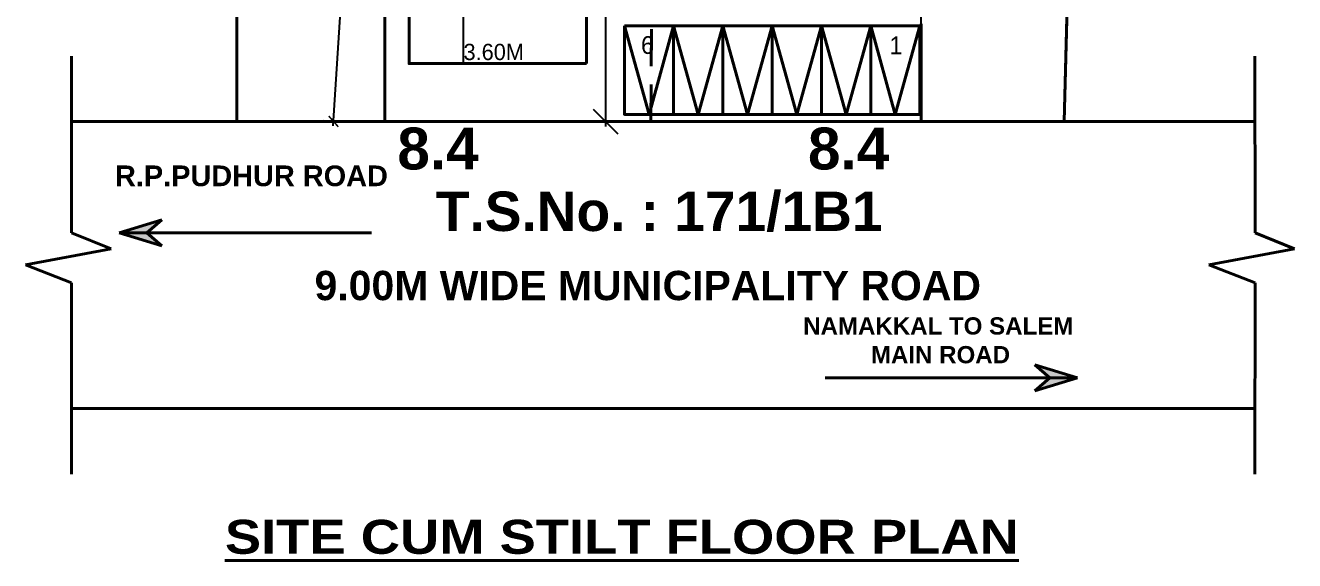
# Model space of a CAD drawing. Header units: metres. Extents: x 2770 to 3790, y -2264 to -643.
# Drawn here: x 3708.59 to 3734.35, y -2261.27 to -2250.41 of the extents above; entities that cross this region are included whole.
import ezdxf

# ---------------------------------------------------------------- set-up
doc = ezdxf.new("R2010")
doc.units = ezdxf.units.M
doc.header["$MEASUREMENT"] = 0
doc.header["$PDMODE"] = 2
doc.linetypes.add('HIDDENX2', pattern=[0.75, 0.5, -0.25])
for name, color, linetype in [('BLK_1_LVL_0_FRONT_SETBACK', 2, 'Continuous'), ('PARKING_SLOT', 30, 'Continuous'), ('PLOT_BOUNDARY', 70, 'Continuous'), ('TWO_WHEELER_PARKING', 2, 'Continuous')]:
    doc.layers.add(name, color=color, linetype=linetype)
doc.layers.add('SEGREGATED_TOILET', color=1, linetype='Continuous', lineweight=40)
doc.styles.add('CEN-GOT', font='arialbd.ttf')
doc.styles.add('CGR', font='ariblk.ttf')
doc.styles.add('STYLE1', font='tahoma.ttf', dxfattribs={"height": 0.4})
doc.styles.add('STYLE2', font='tahoma.ttf', dxfattribs={"height": 0.3})
doc.styles.add('SVN RM', font='ARIALNB.TTF')
doc.dimstyles.new('STY', dxfattribs={"dimscale": 0.9, "dimtxt": 0.23, "dimasz": 0.18, "dimexe": 0.15, "dimexo": 0.6, "dimgap": 0.1, "dimtad": 1, "dimtih": 1, "dimtoh": 1, "dimzin": 0, "dimdsep": 46, "dimtxsty": 'STYLE1', "dimblk": 'CLOSEDBLANK', "dimcen": 0.09375, "dimdle": 0.1, "dimse1": 1, "dimse2": 1, "dimadec": 0, "dimazin": 0, "dimtfac": 1, "dimtmove": 2, "dimatfit": 2, "dimfxl": 0, "dimtolj": 1, "dimtzin": 0, "dimarcsym": 0})
doc.dimstyles.new('SVN - RM', dxfattribs={"dimtxt": 0.28, "dimasz": 0.18, "dimexe": 0.065, "dimexo": 0.15, "dimgap": 0.05, "dimtad": 1, "dimlfac": -1, "dimzin": 4, "dimdsep": 46, "dimtxsty": 'SVN RM', "dimcen": 0.09, "dimdle": 0.1, "dimclrd": 8, "dimclre": 8, "dimclrt": 3, "dimadec": 0, "dimazin": 0, "dimtfac": 0.5, "dimtofl": 0, "dimtmove": 2, "dimatfit": 3, "dimfxl": 0, "dimtolj": 1, "dimtzin": 0, "dimlwd": -1, "dimlwe": -1, "dimarcsym": 0})

# ---------------------------------------------------------------- blocks, each defined once
blk = doc.blocks.new('_ArchTick')
at = {"color": 0, "lineweight": 0, "const_width": 0.15}
blk.add_lwpolyline([(-0.5, -0.5), (0.5, 0.5)], dxfattribs=at)
blk = doc.blocks.new('*D295')
at = {"layer": 'Defpoints', "color": 0, "linetype": 'ByBlock', "lineweight": -3}
for p in [(3716.768, -2221.814), (3716.768, -2221.814), (3714.842, -2252.359)]:
    blk.add_point(p, dxfattribs=at)
at = {"layer": 'SEGREGATED_TOILET', "color": 0, "lineweight": -2}
for p, q in [((3716.774, -2221.725), (3715.82, -2236.84)), ((3716.768, -2221.814), (3716.561, -2221.801)), ((3714.836, -2252.449), (3715.789, -2237.333)), ((3714.842, -2252.359), (3714.635, -2252.346))]:
    blk.add_line(p, q, dxfattribs=at)
at = {"layer": 'SEGREGATED_TOILET', "color": 0, "linetype": 'ByBlock', "lineweight": -2, "xscale": 0.207, "yscale": 0.207, "zscale": 0.207}
for p, rotation in [((3716.768, -2221.814), 86.39176127459467), ((3714.842, -2252.359), 266.3917612745947)]:
    blk.add_blockref('_ArchTick', p, dxfattribs=dict(at, rotation=rotation))
at = {"layer": 'SEGREGATED_TOILET', "color": 0, "linetype": 'ByBlock', "lineweight": -3, "insert": (3715.805, -2237.087), "char_height": 0.3, "attachment_point": 5, "style": 'STYLE2'}
blk.add_mtext('\\A1;30.61', dxfattribs=at)
blk = doc.blocks.new('_OBLIQUE')
at = {"color": 0, "linetype": 'ByBlock'}
blk.add_line((-0.5, -0.5), (0.5, 0.5), dxfattribs=at)
blk = doc.blocks.new('*D322')
at = {"color": 8}
for p, q in [((3720.363, -2245.374), (3720.363, -2252.459)), ((3720.563, -2245.474), (3720.298, -2245.474)), ((3720.563, -2252.359), (3720.298, -2252.359))]:
    blk.add_line(p, q, dxfattribs=at)
at = {"layer": 'Defpoints', "color": 0, "linetype": 'ByBlock', "lineweight": -3}
for p in [(3721.226, -2245.474), (3720.363, -2252.359), (3721.226, -2252.359)]:
    blk.add_point(p, dxfattribs=at)
at = {"color": 8, "linetype": 'ByBlock', "xscale": 0.5, "yscale": 0.5, "zscale": 0.5}
for p, rotation in [((3720.363, -2245.474), 90), ((3720.363, -2252.359), 270)]:
    blk.add_blockref('_OBLIQUE', p, dxfattribs=dict(at, rotation=rotation))
at = {"color": 4, "linetype": 'ByBlock', "lineweight": 40, "insert": (3720.032, -2248.916), "char_height": 0.55, "attachment_point": 5, "rotation": 90, "style": 'SVN RM'}
blk.add_mtext('\\A1;6.88', dxfattribs=at)

msp = doc.modelspace()

# ---------------------------------------------------------------- hatches: boundary and pattern name
at = {"linetype": 'ByBlock', "lineweight": 40}
h = msp.add_hatch(color=7, dxfattribs=at)
h.dxf.hatch_style = 1
h.paths.add_polyline_path([(3710.48734, -2254.62047), (3711.0483, -2254.62047), (3711.35524, -2254.35616)])
h.paths.add_polyline_path([(3711.35524, -2254.88478), (3711.0483, -2254.62047), (3710.48734, -2254.62047)])
h = msp.add_hatch(color=7, dxfattribs=at)
h.dxf.hatch_style = 1
h.paths.add_polyline_path([(3729.94746, -2257.5662), (3729.3865, -2257.5662), (3729.07956, -2257.83051)])
h.paths.add_polyline_path([(3729.07956, -2257.30188), (3729.3865, -2257.5662), (3729.94746, -2257.5662)])

# ---------------------------------------------------------------- linework, layer by layer
at = {"color": 7, "lineweight": 40}
for p, q in [((3712.88116, -2252.3587), (3712.88116, -2220.9587)), ((3730.48116, -2220.9587), (3729.67798, -2252.3587)), ((3720.7466, -2250.41596), (3721.2466, -2252.21596)), ((3721.7466, -2250.41596), (3722.2466, -2252.21596)), ((3722.7466, -2250.41596), (3723.2466, -2252.21596)), ((3723.7466, -2250.41596), (3724.2466, -2252.21596)), ((3724.7466, -2250.41596), (3725.2466, -2252.21596)), ((3725.7466, -2250.41596), (3726.2466, -2252.21596)), ((3709.51993, -2254.62137), (3709.51907, -2251.03519)), ((3733.54971, -2254.62137), (3733.54884, -2251.03519)), ((3729.67798, -2252.3587), (3712.88116, -2252.3587)), ((3710.32361, -2254.94466), (3709.51993, -2254.62137)), ((3734.35338, -2254.94466), (3733.54971, -2254.62137)), ((3708.58539, -2255.2691), (3710.32361, -2254.94466)), ((3732.61517, -2255.2691), (3734.35338, -2254.94466)), ((3709.51947, -2255.63298), (3708.58539, -2255.2691)), ((3733.54924, -2255.63298), (3732.61517, -2255.2691)), ((3709.51931, -2259.52137), (3709.51947, -2255.63298)), ((3733.54908, -2259.52137), (3733.54924, -2255.63298))]:
    msp.add_line(p, q, dxfattribs=at)
at = {"color": 7, "linetype": 'HIDDENX2', "lineweight": 40, "ltscale": 1.5}
msp.add_line((3721.28116, -2252.3587), (3721.58116, -2220.9587), dxfattribs=at)
at = {"color": 7, "linetype": 'ByBlock', "lineweight": 40}
for p, q in [((3715.88116, -2245.47411), (3715.88116, -2252.3587)), ((3726.76886, -2250.37738), (3726.76886, -2252.3587)), ((3712.88116, -2252.3587), (3709.51939, -2252.3587)), ((3729.67798, -2252.3587), (3733.54916, -2252.3587)), ((3710.48734, -2254.62047), (3711.35524, -2254.35616)), ((3711.35524, -2254.35616), (3711.04767, -2254.62101)), ((3715.60957, -2254.62047), (3710.48734, -2254.62047)), ((3710.48734, -2254.62047), (3711.35524, -2254.88478)), ((3711.35524, -2254.88478), (3711.04767, -2254.61993)), ((3729.94746, -2257.5662), (3729.07956, -2257.30188)), ((3729.07956, -2257.30188), (3729.38713, -2257.56674)), ((3724.82522, -2257.5662), (3729.94746, -2257.5662)), ((3729.07956, -2257.83051), (3729.38713, -2257.56566)), ((3729.94746, -2257.5662), (3729.07956, -2257.83051)), ((3733.54914, -2258.1884), (3709.51937, -2258.1884))]:
    msp.add_line(p, q, dxfattribs=at)
at = {"color": 7, "lineweight": 40, "ltscale": 0.05}
for p, q in [((3721.2466, -2252.21596), (3721.7466, -2250.41596)), ((3722.2466, -2252.21596), (3722.7466, -2250.41596)), ((3723.2466, -2252.21596), (3723.7466, -2250.41596)), ((3724.2466, -2252.21596), (3724.7466, -2250.41596)), ((3725.2466, -2252.21596), (3725.7466, -2250.41596)), ((3726.2466, -2252.21596), (3726.7466, -2250.41596))]:
    msp.add_line(p, q, dxfattribs=at)
at = {"color": 7, "lineweight": 40}
for points in [[(3730.48116, -2220.9587), (3729.67798, -2252.3587), (3712.88116, -2252.3587), (3712.88116, -2220.9587), (3730.48116, -2220.9587)], [(3712.88116, -2252.3587), (3729.67798, -2252.3587)]]:
    msp.add_lwpolyline(points, dxfattribs=at)
for points in [[(3719.97496, -2251.18407), (3719.97496, -2246.18407), (3716.37496, -2246.18407), (3716.37496, -2251.18407)], [(3720.7466, -2250.41596), (3720.7466, -2252.21596), (3721.7466, -2252.21596), (3721.7466, -2250.41596)], [(3721.7466, -2250.41596), (3721.7466, -2252.21596), (3722.7466, -2252.21596), (3722.7466, -2250.41596)], [(3722.7466, -2250.41596), (3722.7466, -2252.21596), (3723.7466, -2252.21596), (3723.7466, -2250.41596)], [(3723.7466, -2250.41596), (3723.7466, -2252.21596), (3724.7466, -2252.21596), (3724.7466, -2250.41596)], [(3724.7466, -2250.41596), (3724.7466, -2252.21596), (3725.7466, -2252.21596), (3725.7466, -2250.41596)], [(3725.7466, -2250.41596), (3725.7466, -2252.21596), (3726.7466, -2252.21596), (3726.7466, -2250.41596)]]:
    msp.add_lwpolyline(points, close=True, dxfattribs=at)
at = {"layer": 'BLK_1_LVL_0_FRONT_SETBACK', "color": 60, "linetype": 'ByBlock', "lineweight": -3}
msp.add_lwpolyline([(3726.76886, -2245.47412), (3715.88116, -2245.47412), (3715.88116, -2252.3587), (3726.76886, -2252.3587)], close=True, dxfattribs=at)
at = {"layer": 'PARKING_SLOT', "color": 30, "linetype": 'ByBlock', "lineweight": -3}
msp.add_lwpolyline([(3719.97496, -2251.18407), (3719.97496, -2246.18407), (3717.47496, -2246.18407), (3717.47496, -2251.18407)], close=True, dxfattribs=at)
at = {"layer": 'PLOT_BOUNDARY', "color": 70, "linetype": 'ByBlock', "lineweight": 40}
msp.add_lwpolyline([(3730.48116, -2220.9587), (3729.67798, -2252.3587), (3712.88116, -2252.3587), (3712.88116, -2220.9587), (3730.48116, -2220.9587)], close=True, dxfattribs=at)
at = {"layer": 'TWO_WHEELER_PARKING', "linetype": 'Continuous'}
for points in [[(3720.7466, -2250.41596), (3720.7466, -2252.21596), (3721.7466, -2252.21596), (3721.7466, -2250.41596)], [(3721.7466, -2250.41596), (3721.7466, -2252.21596), (3722.7466, -2252.21596), (3722.7466, -2250.41596)], [(3722.7466, -2250.41596), (3722.7466, -2252.21596), (3723.7466, -2252.21596), (3723.7466, -2250.41596)], [(3723.7466, -2250.41596), (3723.7466, -2252.21596), (3724.7466, -2252.21596), (3724.7466, -2250.41596)], [(3724.7466, -2250.41596), (3724.7466, -2252.21596), (3725.7466, -2252.21596), (3725.7466, -2250.41596)], [(3725.7466, -2250.41596), (3725.7466, -2252.21596), (3726.7466, -2252.21596), (3726.7466, -2250.41596)]]:
    msp.add_lwpolyline(points, close=True, dxfattribs=at)

# ---------------------------------------------------------------- texts
at = {"color": 7, "lineweight": 40, "ltscale": 1.5, "style": 'CEN-GOT'}
for s, insert, char_height, width, attachment_point in [('{\\fFootlight MT Light|b0|i0|c0|p18;\\W4.07154; \\W1;3.60M}', (3716.9813, -2251.11752), 0.33, 2.4007382, 7), ('{\\fFootlight MT Light|b0|i0|c0|p18;\\W7.77708; \\W1;6}', (3720.04306, -2250.99283), 0.36, 2.4007382, 7), ('{\\fFootlight MT Light|b0|i0|c0|p18;\\W8.1013; \\W1;1}', (3725.04306, -2250.99283), 0.36, 2.4007382, 7), ('{\\W9.68325;     }R.P.PUDHUR ROAD', (3702.51277, -2253.2525), 0.42, 21.2545973, 1), ('{\\W3.446689; }9.00M WIDE MUNICIPALITY ROAD', (3713.66044, -2255.3918), 0.595, 15.0553397, 1), ('{\\W9.05179;     }NAMAKKAL TO SALEM\\P{\\W9.0641;      } MAIN ROAD', (3718.22842, -2256.33468), 0.35, 17.7121644, 1)]:
    msp.add_mtext(s, dxfattribs=dict(at, insert=insert, char_height=char_height, width=width, attachment_point=attachment_point))
at = {"color": 7, "linetype": 'ByBlock', "lineweight": 40, "attachment_point": 1, "style": 'CEN-GOT'}
for s, insert, char_height, width in [('{\\W1.932403; }8.4', (3715.49948, -2252.483), 0.85, 2.8503845), ('{\\W1.932403; }8.4', (3723.83564, -2252.483), 0.85, 2.8503845), ('{\\W4.502329; }T.S.No. : 171/1B1', (3715.52105, -2253.78224), 0.8, 11.6581994)]:
    msp.add_mtext(s, dxfattribs=dict(at, insert=insert, char_height=char_height, width=width))
at = {"color": 7, "lineweight": 40, "insert": (3720.69453, -2260.44607), "char_height": 0.69, "width": 16.2707985, "attachment_point": 2, "style": 'CGR'}
msp.add_mtext('{\\LSITE CUM STILT FLOOR PLAN}', dxfattribs=at)

# ---------------------------------------------------------------- dimensions: what is measured, and where the dimension line sits
at = {"color": 7, "linetype": 'ByBlock', "lineweight": 40}
dim = msp.add_linear_dim(base=(3720.36271, -2252.3587), p1=(3721.22598, -2245.47411), p2=(3721.22598, -2252.3587), angle=90, dimstyle='SVN - RM', override={"dimtxt": 0.55, "dimasz": 0.5, "dimblk1": 'OBLIQUE', "dimblk2": 'OBLIQUE', "dimsah": 1, "dimclrt": 4}, dxfattribs=at)
dim.commit()
dim.dimension.update_dxf_attribs({"geometry": '*D322', "text_midpoint": (3720.03208, -2248.91641)})
at = {"layer": 'SEGREGATED_TOILET', "color": 1, "linetype": 'ByBlock', "lineweight": -3}
dim = msp.add_aligned_dim(p1=(3714.84181, -2252.3587), p2=(3716.7679, -2221.81435), distance=0, dimstyle='STY', override={"dimtxt": 0.3, "dimasz": 0.23, "dimexe": 0.23, "dimexo": 0.23, "dimtxsty": 'STYLE2', "dimblk": 'ArchTick', "dimcen": 0.23, "dimse1": 0, "dimse2": 0, "dimldrblk": 'ArchTick', "dimfxl": 0.23, "dimfxlon": 1, "dimtfill": 1, "dimtfillclr": 256, "dimarcsym": 1}, dxfattribs=at)
dim.commit()
dim.dimension.update_dxf_attribs({"geometry": '*D295', "text_midpoint": (3715.80485, -2237.08653)})

doc.saveas('drawing.dxf')
